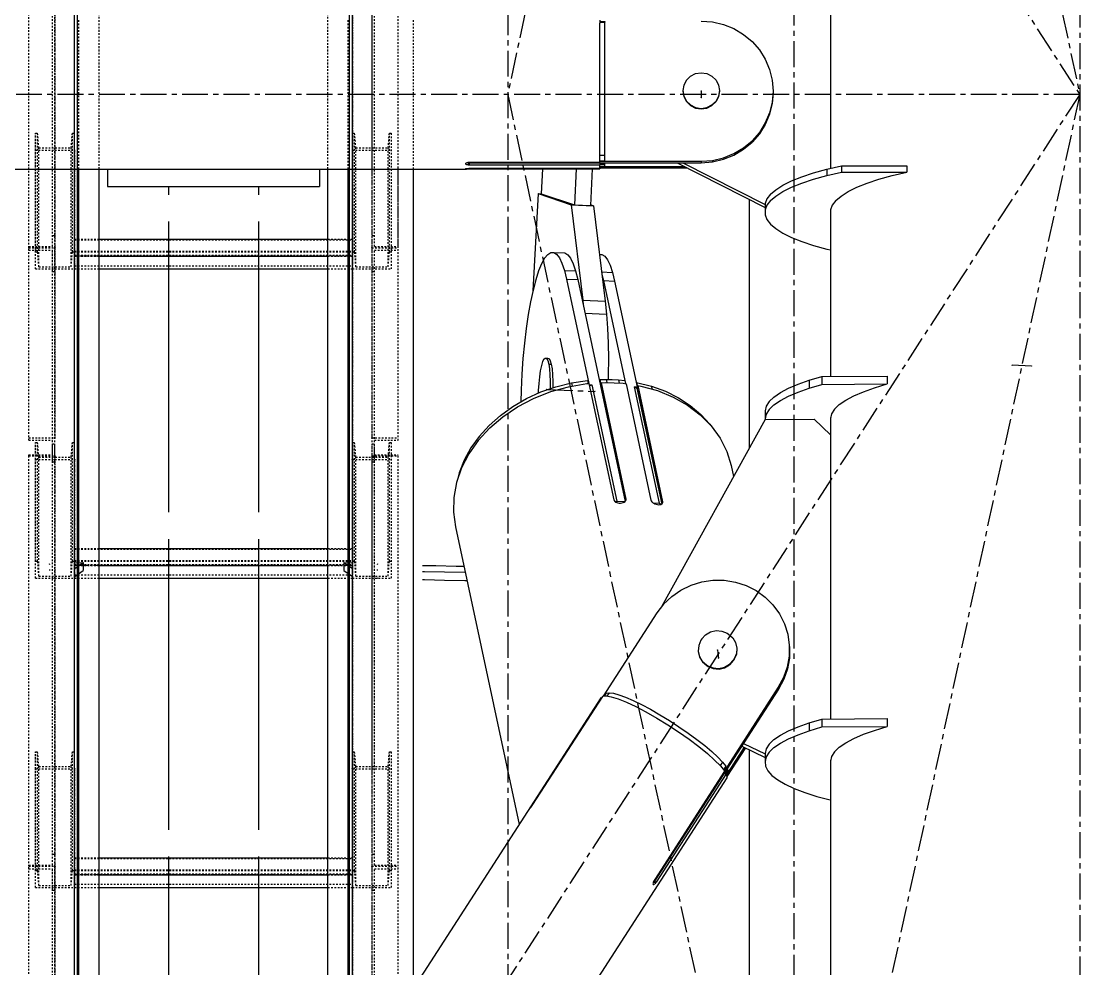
# Model space of a CAD drawing. Header units: millimetres. Extents: x 5143 to 30813, y 232 to 21408.
# Drawn here: x 23106.1 to 23430, y 17932.9 to 18222.7 of the extents above; entities that cross this region are included whole.
import ezdxf

# ---------------------------------------------------------------- set-up
doc = ezdxf.new("R2010")
doc.units = ezdxf.units.MM
doc.header["$LTSCALE"] = 0.25
for name, pattern in [('CENTER', [50.8, 31.75, -6.35, 6.35, -6.35]), ('XKITLINE00', [0]), ('XKITLINE02', [4, 2, -2]), ('XKITLINE03', [6, 3, -1, 1, -1])]:
    doc.linetypes.add(name, pattern=pattern)

msp = doc.modelspace()

# ---------------------------------------------------------------- linework, layer by layer
at = {"color": 8, "linetype": 'CENTER'}
for p, q in [((23430, 19282.77), (23430, 17654.86)), ((22900, 19020.27), (23430, 18200.27)), ((23430, 19020.27), (23255, 18200.27)), ((23342.5, 18610.27), (23342.5, 17790.27)), ((23342.5, 18610.27), (23430, 18200.27)), ((23255, 18543.85), (23255, 16877.2)), ((23430, 18200.27), (22900, 18200.28)), ((23430, 18200.27), (22900, 17380.27)), ((23255, 18200.27), (23430, 17380.27)), ((23314.2, 18201.28), (23314.2, 18199.27)), ((23430, 18200.27), (23342.5, 17790.27)), ((23415.23, 18117.18), (23409.34, 18117.42)), ((23266.96, 18110.04), (23281.68, 18109.42)), ((23319.22, 18030.32), (23319.5, 18027.87))]:
    msp.add_line(p, q, dxfattribs=at)
at = {"color": 3, "linetype": 'XKITLINE02'}
for p, q in [((23122.49, 17466.76), (23122.49, 18621.95)), ((23123.34, 17466.32), (23123.34, 18621.5)), ((23206.64, 17466.32), (23206.64, 18621.5)), ((23207.49, 17466.76), (23207.49, 18621.95)), ((23122.49, 17460.28), (23122.49, 18615.46)), ((23123.34, 17460.72), (23123.34, 18615.91)), ((23129.99, 17466.49), (23129.99, 18615.73)), ((23199.99, 17466.49), (23199.99, 18615.73)), ((23206.64, 17460.72), (23206.64, 18615.91)), ((23207.49, 17460.28), (23207.49, 18615.46)), ((23115.69, 18153.75), (23115.69, 18282.6)), ((23116.49, 18153.38), (23116.49, 18282.6)), ((23213.49, 18153.38), (23213.49, 18282.6)), ((23214.29, 18153.75), (23214.29, 18282.6)), ((23108.49, 18153.38), (23108.49, 18279.27)), ((23213.49, 18178), (23213.49, 18278.9)), ((23221.49, 18153.75), (23221.49, 18279.27)), ((23123.79, 18177.45), (23123.79, 18223.1)), ((23129.99, 18177.45), (23129.99, 18223.1)), ((23199.99, 18177.45), (23199.99, 18223.1)), ((23206.19, 18177.45), (23206.19, 18223.1)), ((23226.19, 18177.45), (23226.19, 18223.1)), ((23110.49, 18188.43), (23111.17, 18188.43)), ((23110.49, 18183.23), (23110.49, 18188.43)), ((23110.49, 18152.09), (23110.49, 18188.43)), ((23111.56, 18183.89), (23111.17, 18188.43)), ((23111.17, 18152.09), (23111.17, 18188.43)), ((23121.43, 18183.89), (23121.81, 18188.43)), ((23121.81, 18188.43), (23122.49, 18188.43)), ((23121.81, 18152.09), (23121.81, 18188.43)), ((23122.49, 18183.23), (23122.49, 18188.43)), ((23122.49, 18152.09), (23122.49, 18188.43)), ((23207.49, 18146.89), (23207.49, 18188.43)), ((23207.49, 18188.43), (23208.17, 18188.43)), ((23208.17, 18152.09), (23208.17, 18188.43)), ((23208.56, 18183.89), (23208.17, 18188.43)), ((23218.43, 18183.89), (23218.81, 18188.43)), ((23218.81, 18152.09), (23218.81, 18188.43)), ((23218.81, 18188.43), (23219.49, 18188.43)), ((23219.49, 18146.89), (23219.49, 18188.43)), ((23110.49, 18183.23), (23122.49, 18183.23)), ((23110.49, 18146.89), (23110.49, 18183.23)), ((23111.56, 18183.89), (23121.43, 18183.89)), ((23111.56, 18147.55), (23111.56, 18183.89)), ((23121.43, 18147.55), (23121.43, 18183.89)), ((23122.49, 18146.89), (23122.49, 18183.23)), ((23207.49, 18157.27), (23207.49, 18183.23)), ((23207.49, 18183.23), (23219.49, 18183.23)), ((23208.56, 18147.55), (23208.56, 18183.89)), ((23208.56, 18183.89), (23218.43, 18183.89)), ((23218.43, 18147.55), (23218.43, 18183.89)), ((23221.49, 18153.38), (23221.49, 18178)), ((23115.69, 18157.09), (23116.49, 18157.09)), ((23122.49, 18146.89), (23122.49, 18155.98)), ((23122.49, 18155.98), (23129.99, 18155.98)), ((23122.49, 18155.76), (23207.49, 18155.76)), ((23199.99, 18155.98), (23207.49, 18155.98)), ((23207.49, 18146.89), (23207.49, 18155.98)), ((23213.49, 18157.09), (23214.29, 18157.09)), ((23214.29, 18153.75), (23214.29, 18157.09)), ((23108.49, 18153.75), (23115.69, 18153.75)), ((23108.49, 18152.65), (23108.49, 18153.38)), ((23108.49, 18153.38), (23116.49, 18153.38)), ((23108.49, 18094.49), (23108.49, 18153.38)), ((23108.49, 18153.38), (23116.49, 18153.38)), ((23108.49, 18152.65), (23115.69, 18152.65)), ((23110.49, 18152.09), (23111.17, 18152.09)), ((23110.49, 18146.89), (23110.49, 18152.09)), ((23111.56, 18147.55), (23111.17, 18152.09)), ((23115.69, 18146.09), (23115.69, 18152.65)), ((23115.69, 18087.93), (23115.69, 18152.65)), ((23116.49, 18146.09), (23116.49, 18153.38)), ((23116.49, 18087.93), (23116.49, 18153.38)), ((23121.43, 18147.55), (23121.81, 18152.09)), ((23121.81, 18152.09), (23122.49, 18152.09)), ((23122.49, 18152.31), (23207.49, 18152.31)), ((23122.49, 18152.09), (23207.49, 18152.09)), ((23122.49, 18146.89), (23122.49, 18152.09)), ((23207.49, 18152.09), (23208.17, 18152.09)), ((23208.56, 18147.55), (23208.17, 18152.09)), ((23213.49, 18087.93), (23213.49, 18153.38)), ((23213.49, 18153.38), (23221.49, 18153.38)), ((23213.49, 18153.38), (23221.49, 18153.38)), ((23214.29, 18153.75), (23221.49, 18153.75)), ((23214.29, 18087.93), (23214.29, 18152.65)), ((23214.29, 18152.65), (23221.49, 18152.65)), ((23218.43, 18147.55), (23218.81, 18152.09)), ((23218.81, 18152.09), (23219.49, 18152.09)), ((23219.49, 18146.89), (23219.49, 18152.09)), ((23221.49, 18094.49), (23221.49, 18153.38)), ((23122.49, 18151.1), (23207.49, 18151.1)), ((23122.49, 18150.78), (23129.99, 18150.78)), ((23199.99, 18150.78), (23207.49, 18150.78)), ((23110.49, 18146.89), (23122.49, 18146.89)), ((23111.56, 18147.55), (23121.43, 18147.55)), ((23115.69, 18146.09), (23116.49, 18146.09)), ((23122.49, 18147.89), (23207.49, 18147.89)), ((23122.49, 18146.89), (23129.99, 18146.89)), ((23199.99, 18146.89), (23207.49, 18146.89)), ((23207.49, 18146.89), (23219.49, 18146.89)), ((23208.56, 18147.55), (23218.43, 18147.55)), ((23213.49, 18146.09), (23214.29, 18146.09)), ((23108.49, 18095.21), (23116.49, 18095.21)), ((23108.49, 18094.49), (23115.69, 18094.49)), ((23110.49, 18093.84), (23111.17, 18093.84)), ((23110.49, 18088.64), (23110.49, 18093.84)), ((23110.49, 18057.5), (23110.49, 18093.84)), ((23111.56, 18089.3), (23111.17, 18093.84)), ((23111.17, 18057.5), (23111.17, 18093.84)), ((23115.69, 18093.42), (23116.49, 18093.42)), ((23115.69, 18090.09), (23115.69, 18093.42)), ((23115.69, 17964.57), (23115.69, 18093.42)), ((23116.49, 18089.72), (23116.49, 18093.42)), ((23116.49, 17964.2), (23116.49, 18093.42)), ((23121.43, 18089.3), (23121.81, 18093.84)), ((23121.81, 18093.84), (23122.49, 18093.84)), ((23121.81, 18057.5), (23121.81, 18093.84)), ((23122.49, 18088.64), (23122.49, 18093.84)), ((23122.49, 18057.5), (23122.49, 18093.84)), ((23207.49, 18052.3), (23207.49, 18093.84)), ((23207.49, 18093.84), (23208.17, 18093.84)), ((23208.17, 18057.5), (23208.17, 18093.84)), ((23208.56, 18089.3), (23208.17, 18093.84)), ((23213.49, 18087.93), (23213.49, 18095.21)), ((23213.49, 18095.21), (23221.49, 18095.21)), ((23213.49, 17964.2), (23213.49, 18093.42)), ((23213.49, 18093.42), (23214.29, 18093.42)), ((23214.29, 18087.93), (23214.29, 18094.49)), ((23214.29, 18094.49), (23221.49, 18094.49)), ((23214.29, 17964.57), (23214.29, 18093.42)), ((23214.29, 17994.71), (23214.29, 18093.42)), ((23218.43, 18089.3), (23218.81, 18093.84)), ((23218.81, 18057.5), (23218.81, 18093.84)), ((23218.81, 18093.84), (23219.49, 18093.84)), ((23219.49, 18052.3), (23219.49, 18093.84)), ((23221.49, 18094.49), (23221.49, 18095.21)), ((23108.49, 18090.09), (23115.69, 18090.09)), ((23108.49, 18089.72), (23108.49, 18090.09)), ((23108.49, 17964.2), (23108.49, 18090.09)), ((23214.29, 18090.09), (23221.49, 18090.09)), ((23221.49, 17964.2), (23221.49, 18090.09)), ((23108.49, 18089.72), (23116.49, 18089.72)), ((23110.49, 18088.64), (23122.49, 18088.64)), ((23110.49, 18052.3), (23110.49, 18088.64)), ((23111.56, 18089.3), (23121.43, 18089.3)), ((23111.56, 18052.96), (23111.56, 18089.3)), ((23115.69, 18087.93), (23116.49, 18087.93)), ((23121.43, 18052.96), (23121.43, 18089.3)), ((23122.49, 18052.3), (23122.49, 18088.64)), ((23207.49, 18088.64), (23219.49, 18088.64)), ((23208.56, 18052.96), (23208.56, 18089.3)), ((23208.56, 18089.3), (23218.43, 18089.3)), ((23213.49, 17994.05), (23213.49, 18089.72)), ((23213.49, 18089.72), (23221.49, 18089.72)), ((23213.49, 18087.93), (23214.29, 18087.93)), ((23218.43, 18052.96), (23218.43, 18089.3)), ((23122.49, 18052.3), (23122.49, 18061.39)), ((23122.49, 18061.39), (23129.99, 18061.39)), ((23122.49, 18061.17), (23207.49, 18061.17)), ((23199.99, 18061.39), (23207.49, 18061.39)), ((23207.49, 18052.3), (23207.49, 18061.39)), ((23122.49, 18057.72), (23207.49, 18057.72)), ((23110.49, 18057.5), (23111.17, 18057.5)), ((23110.49, 18052.3), (23110.49, 18057.5)), ((23111.56, 18052.96), (23111.17, 18057.5)), ((23121.43, 18052.96), (23121.81, 18057.5)), ((23121.81, 18057.5), (23122.49, 18057.5)), ((23122.49, 18057.5), (23207.49, 18057.5)), ((23122.49, 18052.3), (23122.49, 18057.5)), ((23122.49, 18056.51), (23207.49, 18056.51)), ((23122.49, 18056.19), (23129.99, 18056.19)), ((23199.99, 18056.19), (23207.49, 18056.19)), ((23207.49, 18052.3), (23207.49, 18057.5)), ((23207.49, 18057.5), (23208.17, 18057.5)), ((23208.56, 18052.96), (23208.17, 18057.5)), ((23218.43, 18052.96), (23218.81, 18057.5)), ((23218.81, 18057.5), (23219.49, 18057.5)), ((23219.49, 18052.3), (23219.49, 18057.5)), ((23110.49, 18052.3), (23122.49, 18052.3)), ((23111.56, 18052.96), (23121.43, 18052.96)), ((23122.49, 18053.3), (23207.49, 18053.3)), ((23122.49, 18052.3), (23129.99, 18052.3)), ((23199.99, 18052.3), (23207.49, 18052.3)), ((23207.49, 18052.3), (23219.49, 18052.3)), ((23208.56, 18052.96), (23218.43, 18052.96)), ((23110.49, 17999.25), (23111.17, 17999.25)), ((23110.49, 17994.05), (23110.49, 17999.25)), ((23110.49, 17962.91), (23110.49, 17999.25)), ((23111.56, 17994.71), (23111.17, 17999.25)), ((23111.17, 17962.91), (23111.17, 17999.25)), ((23121.43, 17994.71), (23121.81, 17999.25)), ((23121.81, 17999.25), (23122.49, 17999.25)), ((23121.81, 17962.91), (23121.81, 17999.25)), ((23122.49, 17994.05), (23122.49, 17999.25)), ((23122.49, 17962.91), (23122.49, 17999.25)), ((23207.49, 17957.71), (23207.49, 17999.25)), ((23207.49, 17999.25), (23208.17, 17999.25)), ((23208.17, 17962.91), (23208.17, 17999.25)), ((23208.56, 17994.71), (23208.17, 17999.25)), ((23218.43, 17994.71), (23218.81, 17999.25)), ((23218.81, 17962.91), (23218.81, 17999.25)), ((23218.81, 17999.25), (23219.49, 17999.25)), ((23219.49, 17957.71), (23219.49, 17999.25)), ((23110.49, 17994.05), (23122.49, 17994.05)), ((23110.49, 17957.71), (23110.49, 17994.05)), ((23111.56, 17994.71), (23121.43, 17994.71)), ((23111.56, 17958.37), (23111.56, 17994.71)), ((23121.43, 17958.37), (23121.43, 17994.71)), ((23122.49, 17957.71), (23122.49, 17994.05)), ((23207.49, 17994.05), (23219.49, 17994.05)), ((23208.56, 17958.37), (23208.56, 17994.71)), ((23208.56, 17994.71), (23218.43, 17994.71)), ((23218.43, 17958.37), (23218.43, 17994.71)), ((23115.69, 17967.91), (23116.49, 17967.91)), ((23213.49, 17967.91), (23214.29, 17967.91)), ((23108.49, 17964.57), (23115.69, 17964.57)), ((23108.49, 17964.2), (23116.49, 17964.2)), ((23108.49, 17963.47), (23108.49, 17964.2)), ((23108.49, 17964.2), (23116.49, 17964.2)), ((23108.49, 17905.31), (23108.49, 17964.2)), ((23116.49, 17956.91), (23116.49, 17964.2)), ((23116.49, 17898.75), (23116.49, 17964.2)), ((23122.49, 17957.71), (23122.49, 17966.8)), ((23122.49, 17966.8), (23129.99, 17966.8)), ((23122.49, 17966.58), (23207.49, 17966.58)), ((23199.99, 17966.8), (23207.49, 17966.8)), ((23207.49, 17957.71), (23207.49, 17966.8)), ((23213.49, 17964.2), (23221.49, 17964.2)), ((23213.49, 17898.75), (23213.49, 17964.2)), ((23213.49, 17964.2), (23221.49, 17964.2)), ((23214.29, 17964.57), (23221.49, 17964.57)), ((23221.49, 17964.2), (23221.49, 17964.57)), ((23221.49, 17905.31), (23221.49, 17964.2)), ((23108.49, 17963.47), (23115.69, 17963.47)), ((23110.49, 17962.91), (23111.17, 17962.91)), ((23110.49, 17957.71), (23110.49, 17962.91)), ((23111.56, 17958.37), (23111.17, 17962.91)), ((23115.69, 17956.91), (23115.69, 17963.47)), ((23115.69, 17898.75), (23115.69, 17963.47)), ((23121.43, 17958.37), (23121.81, 17962.91)), ((23121.81, 17962.91), (23122.49, 17962.91)), ((23122.49, 17963.13), (23207.49, 17963.13)), ((23122.49, 17962.91), (23207.49, 17962.91)), ((23122.49, 17957.71), (23122.49, 17962.91)), ((23122.49, 17961.92), (23207.49, 17961.92)), ((23122.49, 17961.6), (23129.99, 17961.6)), ((23199.99, 17961.6), (23207.49, 17961.6)), ((23207.49, 17957.71), (23207.49, 17962.91)), ((23207.49, 17962.91), (23208.17, 17962.91)), ((23208.56, 17958.37), (23208.17, 17962.91)), ((23214.29, 17898.75), (23214.29, 17963.47)), ((23214.29, 17963.47), (23221.49, 17963.47)), ((23218.43, 17958.37), (23218.81, 17962.91)), ((23218.81, 17962.91), (23219.49, 17962.91)), ((23219.49, 17957.71), (23219.49, 17962.91)), ((23110.49, 17957.71), (23122.49, 17957.71)), ((23111.56, 17958.37), (23121.43, 17958.37)), ((23122.49, 17958.71), (23207.49, 17958.71)), ((23122.49, 17957.71), (23129.99, 17957.71)), ((23199.99, 17957.71), (23207.49, 17957.71)), ((23207.49, 17957.71), (23219.49, 17957.71)), ((23208.56, 17958.37), (23218.43, 17958.37)), ((23115.69, 17956.91), (23116.49, 17956.91)), ((23213.49, 17956.91), (23214.29, 17956.91))]:
    msp.add_line(p, q, dxfattribs=at)
at = {"color": 1, "linetype": 'XKITLINE03'}
for p, q in [((23122.49, 17460.28), (23122.49, 18615.46)), ((23207.49, 18615.46), (23207.49, 17460.28)), ((23116.49, 18278.9), (23116.49, 18153.38)), ((23213.49, 18153.38), (23213.49, 18278.9)), ((23122.49, 18183.23), (23122.49, 18146.89)), ((23207.49, 18146.89), (23207.49, 18183.23)), ((23116.49, 18153.38), (23116.49, 18095.21)), ((23213.49, 18095.21), (23213.49, 18153.38)), ((23207.49, 18150.78), (23122.49, 18150.78)), ((23116.49, 18089.72), (23116.49, 17964.2)), ((23122.49, 18088.64), (23122.49, 18052.3)), ((23207.49, 18052.3), (23207.49, 18088.64)), ((23213.49, 17964.2), (23213.49, 18089.72)), ((23207.49, 18056.19), (23122.49, 18056.19)), ((23122.49, 17994.05), (23122.49, 17957.71)), ((23207.49, 17957.71), (23207.49, 17994.05)), ((23116.49, 17964.2), (23116.49, 17906.03)), ((23213.49, 17906.03), (23213.49, 17964.2)), ((23207.49, 17961.6), (23122.49, 17961.6))]:
    msp.add_line(p, q, dxfattribs=at)
at = {"color": 8, "linetype": 'XKITLINE00'}
for p, q in [((23353.8, 18229.97), (23353.8, 18177.65)), ((23283.2, 18222.95), (23283.2, 18222.11)), ((23283.2, 18222.62), (23284.7, 18222.62)), ((23283.2, 18222.4), (23284.7, 18222.4)), ((23283.2, 18179.53), (23283.2, 18222.11)), ((23284.7, 18222.62), (23284.7, 18222.4)), ((23284.7, 18183.97), (23284.7, 18222.4)), ((23314.2, 18222.72), (23317.64, 18222.46)), ((23317.64, 18222.46), (23320.99, 18221.67)), ((23320.99, 18221.67), (23324.18, 18220.39)), ((23324.18, 18220.39), (23327.13, 18218.63)), ((23327.13, 18218.63), (23329.75, 18216.44)), ((23329.75, 18216.44), (23331.99, 18213.88)), ((23331.99, 18213.88), (23333.8, 18211.01)), ((23333.8, 18211.01), (23335.12, 18207.91)), ((23310.9, 18205.87), (23312.46, 18206.65)), ((23312.46, 18206.65), (23314.2, 18206.92)), ((23314.2, 18206.92), (23315.93, 18206.65)), ((23315.93, 18206.65), (23317.49, 18205.87)), ((23335.12, 18207.91), (23335.92, 18204.63)), ((23309.66, 18204.67), (23308.87, 18203.14)), ((23309.66, 18204.67), (23310.9, 18205.87)), ((23317.49, 18205.87), (23318.73, 18204.67)), ((23318.73, 18204.67), (23319.52, 18203.14)), ((23335.92, 18204.63), (23336.2, 18201.28)), ((23308.87, 18203.14), (23308.6, 18201.46)), ((23308.6, 18201.46), (23308.6, 18201.28)), ((23308.6, 18201.46), (23308.87, 18199.77)), ((23308.6, 18201.28), (23308.87, 18199.59)), ((23319.52, 18203.14), (23319.8, 18201.46)), ((23319.8, 18201.46), (23319.52, 18199.77)), ((23319.8, 18201.28), (23319.52, 18199.59)), ((23319.8, 18201.46), (23319.8, 18201.28)), ((23336.2, 18201.28), (23335.92, 18197.92)), ((23336.2, 18200.83), (23335.92, 18197.48)), ((23336.2, 18201.28), (23336.2, 18200.83)), ((23308.87, 18199.77), (23309.66, 18198.25)), ((23308.87, 18199.59), (23309.66, 18198.07)), ((23309.66, 18198.25), (23310.9, 18197.04)), ((23309.66, 18198.07), (23310.9, 18196.86)), ((23310.9, 18197.04), (23312.46, 18196.27)), ((23315.93, 18196.27), (23317.49, 18197.04)), ((23317.49, 18197.04), (23318.73, 18198.25)), ((23317.49, 18196.86), (23318.73, 18198.07)), ((23319.52, 18199.77), (23318.73, 18198.25)), ((23319.52, 18199.59), (23318.73, 18198.07)), ((23335.92, 18197.92), (23335.12, 18194.65)), ((23335.92, 18197.48), (23335.12, 18194.21)), ((23310.9, 18196.86), (23312.46, 18196.09)), ((23312.46, 18196.27), (23314.2, 18196)), ((23312.46, 18196.09), (23314.2, 18195.82)), ((23314.2, 18196), (23315.93, 18196.27)), ((23314.2, 18195.82), (23315.93, 18196.09)), ((23314.2, 18196), (23314.2, 18195.82)), ((23315.93, 18196.09), (23317.49, 18196.86)), ((23335.12, 18194.65), (23333.8, 18191.54)), ((23335.12, 18194.21), (23333.8, 18191.1)), ((23333.8, 18191.54), (23331.99, 18188.67)), ((23333.8, 18191.1), (23331.99, 18188.23)), ((23331.99, 18188.67), (23329.75, 18186.11)), ((23331.99, 18188.23), (23329.75, 18185.67)), ((23284.7, 18179.98), (23284.7, 18183.97)), ((23324.18, 18182.17), (23327.13, 18183.93)), ((23327.13, 18183.93), (23329.75, 18186.11)), ((23327.13, 18183.48), (23329.75, 18185.67)), ((23283.2, 18181.74), (23284.7, 18181.74)), ((23317.64, 18180.1), (23320.99, 18180.88)), ((23320.99, 18180.88), (23324.18, 18182.17)), ((23320.99, 18180.44), (23324.18, 18181.72)), ((23324.18, 18181.72), (23327.13, 18183.48)), ((23087.8, 18177.45), (23242.19, 18177.45)), ((23132.57, 18177.45), (23132.57, 18172.16)), ((23197.42, 18177.45), (23197.42, 18172.16)), ((23242.19, 18179.22), (23242.11, 18179.13)), ((23242.11, 18179.13), (23242.11, 18179.03)), ((23242.11, 18179.03), (23242.19, 18178.94)), ((23242.11, 18177.54), (23242.19, 18177.58)), ((23242.11, 18177.54), (23242.11, 18177.5)), ((23242.11, 18177.5), (23242.19, 18177.45)), ((23242.19, 18179.22), (23242.36, 18179.35)), ((23242.19, 18178.94), (23242.36, 18178.86)), ((23242.19, 18177.58), (23242.36, 18177.62)), ((23242.19, 18177.45), (23242.36, 18177.46)), ((23242.36, 18179.35), (23242.6, 18179.45)), ((23242.36, 18178.86), (23242.6, 18178.79)), ((23242.36, 18177.62), (23242.6, 18177.65)), ((23242.36, 18177.46), (23242.6, 18177.47)), ((23242.6, 18179.45), (23242.89, 18179.51)), ((23242.6, 18178.79), (23242.89, 18178.75)), ((23242.6, 18177.65), (23242.89, 18177.66)), ((23242.6, 18177.47), (23242.89, 18177.48)), ((23242.89, 18179.51), (23243.2, 18179.53)), ((23242.89, 18179.51), (23242.89, 18178.75)), ((23242.89, 18178.75), (23243.2, 18178.74)), ((23242.89, 18177.66), (23243.2, 18177.67)), ((23242.89, 18177.66), (23242.89, 18177.48)), ((23242.89, 18177.48), (23243.2, 18177.48)), ((23243.2, 18179.53), (23283.2, 18179.53)), ((23243.2, 18179.53), (23243.2, 18179.39)), ((23243.2, 18179.39), (23243.2, 18178.74)), ((23243.2, 18179.39), (23314.2, 18179.39)), ((23243.2, 18178.74), (23283.2, 18178.74)), ((23243.2, 18177.67), (23243.2, 18177.48)), ((23243.2, 18177.67), (23283.2, 18177.67)), ((23243.2, 18177.48), (23283.2, 18177.48)), ((23265.64, 18177.48), (23265.25, 18169.91)), ((23275.97, 18177.48), (23275.39, 18166.49)), ((23280.89, 18177.48), (23280.3, 18166.28)), ((23283.2, 18179.98), (23284.7, 18179.98)), ((23283.2, 18179.83), (23314.2, 18179.83)), ((23283.2, 18179.39), (23283.2, 18178.74)), ((23283.2, 18179.39), (23283.2, 18179.15)), ((23283.2, 18179.15), (23284.7, 18179.15)), ((23283.2, 18178.79), (23284.7, 18178.79)), ((23283.2, 18177.67), (23283.2, 18178.74)), ((23283.2, 18178.25), (23284.7, 18178.25)), ((23283.2, 18178.08), (23284.7, 18178.08)), ((23283.2, 18177.83), (23309.91, 18177.83)), ((23283.2, 18177.67), (23283.2, 18177.48)), ((23284.7, 18178.49), (23284.7, 18179.39)), ((23284.7, 18178.08), (23284.7, 18178.49)), ((23284.7, 18178.27), (23309.03, 18178.27)), ((23306.83, 18179.39), (23333.76, 18165.73)), ((23308.59, 18179.39), (23333.76, 18166.62)), ((23314.2, 18179.83), (23317.64, 18180.1)), ((23314.2, 18179.83), (23314.2, 18179.39)), ((23314.2, 18179.39), (23317.64, 18179.65)), ((23317.64, 18179.65), (23320.99, 18180.44)), ((23317.64, 18180.1), (23317.64, 18179.65)), ((23352.65, 18177.39), (23357.11, 18178.43)), ((23357.11, 18178.43), (23377.11, 18178.43)), ((23357.11, 18178.43), (23357.11, 18176.48)), ((23377.11, 18178.43), (23377.11, 18176.48)), ((23341.83, 18173.81), (23344.98, 18175.07)), ((23344.98, 18175.07), (23348.59, 18176.26)), ((23344.98, 18173.12), (23348.59, 18174.31)), ((23348.59, 18176.26), (23352.65, 18177.39)), ((23348.59, 18174.31), (23352.65, 18175.44)), ((23352.65, 18177.39), (23352.65, 18175.44)), ((23352.65, 18175.44), (23357.11, 18176.48)), ((23357.11, 18176.48), (23377.11, 18176.48)), ((23364.98, 18173.12), (23368.59, 18174.31)), ((23368.59, 18174.31), (23372.65, 18175.44)), ((23372.65, 18175.44), (23377.11, 18176.48)), ((23132.57, 18172.16), (23197.42, 18172.16)), ((23151.2, 18172.16), (23151.2, 18169.58)), ((23178.8, 18172.16), (23178.8, 18169.58)), ((23335.4, 18169.74), (23337.03, 18171.13)), ((23337.03, 18171.13), (23339.18, 18172.49)), ((23339.18, 18172.49), (23341.83, 18173.81)), ((23339.18, 18170.54), (23341.83, 18171.86)), ((23341.83, 18171.86), (23344.98, 18173.12)), ((23359.18, 18170.54), (23361.83, 18171.86)), ((23361.83, 18171.86), (23364.98, 18173.12)), ((23264.27, 18169.95), (23262.72, 18140.19)), ((23264.27, 18169.95), (23265.25, 18169.91)), ((23264.27, 18169.95), (23274.41, 18166.53)), ((23265.25, 18169.91), (23275.39, 18166.49)), ((23328.85, 18168.22), (23328.85, 18091.98)), ((23334.31, 18168.32), (23333.76, 18166.88)), ((23335.4, 18169.74), (23334.31, 18168.32)), ((23335.4, 18167.79), (23334.31, 18166.37)), ((23335.4, 18167.79), (23337.03, 18169.18)), ((23337.03, 18169.18), (23339.18, 18170.54)), ((23355.4, 18167.79), (23354.31, 18166.37)), ((23355.4, 18167.79), (23357.03, 18169.18)), ((23357.03, 18169.18), (23359.18, 18170.54)), ((23274.41, 18166.53), (23281.28, 18166.24)), ((23274.41, 18166.53), (23277.95, 18137.3)), ((23275.39, 18166.49), (23280.3, 18166.28)), ((23280.32, 18166.56), (23281.28, 18166.24)), ((23281.28, 18166.24), (23284.82, 18137.01)), ((23333.76, 18166.88), (23333.76, 18164.93)), ((23334.31, 18166.37), (23333.76, 18164.93)), ((23333.76, 18164.93), (23333.76, 18163.49)), ((23354.31, 18166.37), (23353.76, 18164.93)), ((23353.76, 18164.93), (23353.76, 18163.49)), ((23353.8, 18165.01), (23353.8, 18114.05)), ((23151.2, 18161.37), (23151.2, 18072.49)), ((23178.8, 18161.37), (23178.8, 18072.49)), ((23333.76, 18163.49), (23334.31, 18162.05)), ((23334.31, 18162.05), (23335.4, 18160.63)), ((23353.76, 18163.49), (23353.8, 18163.4)), ((23335.4, 18160.63), (23337.03, 18159.23)), ((23337.03, 18159.23), (23339.18, 18157.87)), ((23339.18, 18157.87), (23341.83, 18156.56)), ((23341.83, 18156.56), (23344.98, 18155.3)), ((23344.98, 18155.3), (23348.59, 18154.1)), ((23267.23, 18151.34), (23268.16, 18151.92)), ((23268.16, 18151.92), (23269.08, 18151.94)), ((23269.08, 18151.94), (23272.51, 18151.8)), ((23269.08, 18151.94), (23269.97, 18151.4)), ((23272.51, 18151.8), (23273.4, 18151.25)), ((23348.59, 18154.1), (23352.65, 18152.98)), ((23352.65, 18152.98), (23353.8, 18152.71)), ((23265.37, 18148.5), (23264.47, 18146.29)), ((23266.3, 18150.19), (23265.37, 18148.5)), ((23267.23, 18151.34), (23266.3, 18150.19)), ((23269.97, 18151.4), (23270.81, 18150.29)), ((23270.81, 18150.29), (23271.61, 18148.64)), ((23271.61, 18148.64), (23272.34, 18146.47)), ((23273.4, 18151.25), (23274.25, 18150.15)), ((23274.25, 18150.15), (23275.04, 18148.5)), ((23275.04, 18148.5), (23275.77, 18146.33)), ((23283.08, 18151.36), (23283.8, 18151.33)), ((23283.8, 18151.33), (23284.69, 18150.78)), ((23284.69, 18150.78), (23285.53, 18149.67)), ((23285.53, 18149.67), (23286.33, 18148.02)), ((23264.47, 18146.29), (23263.6, 18143.59)), ((23272.34, 18146.47), (23275.77, 18146.33)), ((23272.34, 18146.47), (23272.99, 18143.81)), ((23275.77, 18146.33), (23276.43, 18143.66)), ((23283.73, 18145.99), (23287.06, 18145.85)), ((23283.83, 18145.15), (23284.28, 18143.33)), ((23286.33, 18148.02), (23287.06, 18145.85)), ((23287.06, 18145.85), (23287.72, 18143.19)), ((23263.6, 18143.59), (23262.77, 18140.44)), ((23272.99, 18143.81), (23276.43, 18143.66)), ((23272.99, 18143.81), (23279.81, 18111.87)), ((23276.43, 18143.66), (23290.91, 18075.81)), ((23284.28, 18143.33), (23290.81, 18112.75)), ((23284.28, 18143.33), (23287.72, 18143.19)), ((23287.72, 18143.19), (23294.62, 18110.86)), ((23262.77, 18140.44), (23262, 18136.88)), ((23262, 18136.88), (23261.3, 18132.95)), ((23277.95, 18137.3), (23284.82, 18137.01)), ((23277.95, 18137.3), (23278.09, 18135.86)), ((23284.82, 18137.01), (23285.22, 18133.05)), ((23261.3, 18132.95), (23260.67, 18128.71)), ((23278.64, 18133.33), (23285.22, 18133.05)), ((23285.22, 18133.05), (23285.53, 18128.76)), ((23260.67, 18128.71), (23260.13, 18124.23)), ((23285.53, 18128.76), (23285.72, 18124.2)), ((23260.13, 18124.23), (23259.68, 18119.54)), ((23285.72, 18124.2), (23285.8, 18119.44)), ((23259.68, 18119.54), (23259.33, 18114.73)), ((23266.08, 18119.34), (23265.68, 18118.55)), ((23266.08, 18119.34), (23266.49, 18119.66)), ((23266.49, 18119.66), (23266.89, 18119.5)), ((23266.49, 18119.66), (23267.28, 18119.63)), ((23266.89, 18119.5), (23267.25, 18118.87)), ((23267.28, 18119.63), (23267.67, 18119.47)), ((23267.67, 18119.47), (23268.03, 18118.83)), ((23285.8, 18119.44), (23285.76, 18114.53)), ((23265.29, 18117.34), (23264.96, 18115.77)), ((23265.68, 18118.55), (23265.29, 18117.34)), ((23267.25, 18118.87), (23267.55, 18117.79)), ((23267.55, 18117.79), (23267.79, 18116.33)), ((23267.55, 18117.79), (23268.34, 18117.76)), ((23267.79, 18116.33), (23267.94, 18114.56)), ((23268.03, 18118.83), (23268.34, 18117.76)), ((23268.34, 18117.76), (23268.57, 18116.3)), ((23268.57, 18116.3), (23268.73, 18114.52)), ((23259.33, 18114.73), (23259.09, 18109.86)), ((23264.68, 18113.91), (23264.48, 18111.86)), ((23264.96, 18115.77), (23264.68, 18113.91)), ((23267.94, 18114.56), (23268.01, 18112.56)), ((23268.73, 18114.52), (23268.79, 18112.52)), ((23274.53, 18112.07), (23279.39, 18112.81)), ((23279.39, 18112.81), (23279.6, 18111.85)), ((23283.16, 18113.07), (23283.07, 18112.56)), ((23283.16, 18113.07), (23285.09, 18113.1)), ((23283.16, 18113.07), (23283.47, 18111.58)), ((23285.09, 18113.1), (23285.29, 18112.15)), ((23285.09, 18113.1), (23287.01, 18113.05)), ((23285.76, 18114.53), (23285.72, 18113.08)), ((23287.01, 18113.05), (23288.92, 18112.94)), ((23288.92, 18112.94), (23289.12, 18111.98)), ((23288.92, 18112.94), (23290.81, 18112.75)), ((23290.81, 18112.75), (23291.01, 18111.82)), ((23343.85, 18111.68), (23347.27, 18112.89)), ((23347.27, 18112.89), (23351.13, 18114.04)), ((23347.27, 18112.89), (23347.27, 18110.46)), ((23351.13, 18114.04), (23371.13, 18114.15)), ((23351.13, 18114.04), (23351.13, 18111.6)), ((23371.13, 18114.15), (23371.13, 18111.71)), ((23259.09, 18109.86), (23258.98, 18106.24)), ((23264.36, 18109.71), (23264.35, 18108.91)), ((23264.48, 18111.86), (23264.36, 18109.71)), ((23265.13, 18109.27), (23269.76, 18110.88)), ((23267.98, 18110.43), (23267.97, 18110.26)), ((23268.01, 18112.56), (23267.98, 18110.43)), ((23268.15, 18109.38), (23273.59, 18110.89)), ((23268.79, 18112.52), (23268.77, 18110.54)), ((23269.76, 18110.88), (23274.53, 18112.07)), ((23273.59, 18110.89), (23279.16, 18111.83)), ((23274.53, 18112.07), (23274.74, 18111.08)), ((23279.16, 18111.83), (23279.87, 18111.87)), ((23279.87, 18111.87), (23287.46, 18076.28)), ((23279.95, 18111.47), (23280.78, 18111.44)), ((23280.02, 18111.14), (23280.78, 18111.44)), ((23280.78, 18111.44), (23288.37, 18075.84)), ((23283.47, 18111.58), (23283.38, 18111.08)), ((23283.57, 18112.1), (23283.39, 18111.13)), ((23283.39, 18111.13), (23290.93, 18075.82)), ((23283.57, 18112.1), (23284.77, 18112.17)), ((23283.57, 18112.1), (23291.16, 18076.51)), ((23284.77, 18112.17), (23290.31, 18111.93)), ((23290.31, 18111.93), (23291.22, 18111.79)), ((23291.22, 18111.79), (23298.82, 18076.19)), ((23293.73, 18110.89), (23301.33, 18075.3)), ((23293.73, 18110.89), (23294.62, 18110.86)), ((23293.73, 18110.89), (23294.54, 18110.44)), ((23294.43, 18112.18), (23294.39, 18111.94)), ((23294.43, 18112.18), (23294.71, 18110.84)), ((23294.43, 18112.18), (23298.95, 18111.04)), ((23294.62, 18110.86), (23294.54, 18110.44)), ((23294.54, 18110.44), (23302.11, 18075)), ((23294.78, 18111.23), (23294.61, 18110.26)), ((23294.61, 18110.26), (23302.13, 18075.01)), ((23294.64, 18110.12), (23294.63, 18110.04)), ((23294.78, 18111.23), (23302.38, 18075.64)), ((23294.78, 18111.23), (23295.7, 18111.09)), ((23295.7, 18111.09), (23300.84, 18109.68)), ((23298.95, 18111.04), (23299.14, 18110.14)), ((23298.95, 18111.04), (23303.24, 18109.48)), ((23300.84, 18109.68), (23305.64, 18107.71)), ((23303.24, 18109.48), (23307.22, 18107.5)), ((23338.42, 18109.09), (23340.89, 18110.41)), ((23340.89, 18110.41), (23343.85, 18111.68)), ((23343.85, 18109.25), (23347.27, 18110.46)), ((23347.27, 18110.46), (23351.13, 18111.6)), ((23351.13, 18111.6), (23371.13, 18111.71)), ((23363.84, 18109.36), (23367.26, 18110.57)), ((23367.26, 18110.57), (23371.13, 18111.71)), ((23256.58, 18104.85), (23260.72, 18107.25)), ((23258.04, 18104.75), (23262.94, 18107.32)), ((23260.72, 18107.25), (23265.13, 18109.27)), ((23262.94, 18107.32), (23268.15, 18109.38)), ((23305.64, 18107.71), (23310.03, 18105.23)), ((23307.22, 18107.5), (23310.85, 18105.14)), ((23335.02, 18106.34), (23334.11, 18104.92)), ((23335.02, 18106.34), (23336.46, 18107.73)), ((23336.46, 18107.73), (23338.42, 18109.09)), ((23336.46, 18105.29), (23338.42, 18106.66)), ((23338.42, 18106.66), (23340.89, 18107.98)), ((23340.89, 18107.98), (23343.85, 18109.25)), ((23356.46, 18105.41), (23358.42, 18106.77)), ((23358.42, 18106.77), (23360.88, 18108.09)), ((23360.88, 18108.09), (23363.84, 18109.36)), ((23252.76, 18102.1), (23256.58, 18104.85)), ((23253.53, 18101.71), (23258.04, 18104.75)), ((23310.03, 18105.23), (23313.92, 18102.27)), ((23310.85, 18105.14), (23314.08, 18102.43)), ((23334.11, 18104.92), (23333.74, 18103.49)), ((23333.74, 18103.49), (23333.74, 18101.06)), ((23335.02, 18103.9), (23334.11, 18102.48)), ((23335.02, 18103.9), (23336.46, 18105.29)), ((23355.02, 18104.01), (23354.11, 18102.6)), ((23355.02, 18104.01), (23356.46, 18105.41)), ((23249.32, 18099.03), (23252.76, 18102.1)), ((23249.5, 18098.26), (23253.53, 18101.71)), ((23333.79, 18100.9), (23302.04, 18043.53)), ((23313.92, 18102.27), (23317.26, 18098.88)), ((23314.08, 18102.43), (23316.86, 18099.4)), ((23334.11, 18102.48), (23333.74, 18101.06)), ((23333.74, 18101.06), (23333.76, 18100.85)), ((23333.79, 18100.9), (23348.78, 18100.98)), ((23348.78, 18100.98), (23353.78, 18096.14)), ((23354.11, 18102.6), (23353.73, 18101.17)), ((23353.73, 18101.17), (23353.8, 18100.61)), ((23353.8, 18101.42), (23353.8, 18009.26)), ((23249.5, 18098.26), (23246.01, 18094.45)), ((23249.32, 18099.03), (23246.3, 18095.7)), ((23316.86, 18099.4), (23317.15, 18098.99)), ((23317.26, 18098.88), (23319.98, 18095.13)), ((23246.01, 18094.45), (23243.12, 18090.34)), ((23246.3, 18095.7), (23243.75, 18092.15)), ((23319.98, 18095.13), (23322.03, 18091.07)), ((23353.78, 18096.14), (23353.78, 18009.26)), ((23353.78, 18096.14), (23353.8, 18096.02)), ((23243.12, 18090.34), (23240.89, 18086.02)), ((23243.75, 18092.15), (23241.7, 18088.41)), ((23287.59, 18091.46), (23287.58, 18091.41)), ((23322.03, 18091.07), (23323.39, 18086.78)), ((23241.7, 18088.41), (23240.17, 18084.55)), ((23323.39, 18086.78), (23324.11, 18083.4)), ((23240.89, 18086.02), (23239.34, 18081.55)), ((23240.17, 18084.55), (23239.62, 18082.35)), ((23239.34, 18081.55), (23238.51, 18077.01)), ((23238.51, 18077.01), (23238.42, 18072.47)), ((23287.46, 18076.28), (23287.56, 18076.03)), ((23287.56, 18076.03), (23287.75, 18075.81)), ((23287.75, 18075.81), (23288.01, 18075.62)), ((23287.94, 18075.67), (23288.37, 18075.84)), ((23288.01, 18075.62), (23288.34, 18075.46)), ((23288.34, 18075.46), (23288.72, 18075.35)), ((23288.37, 18075.84), (23290.83, 18075.74)), ((23288.72, 18075.35), (23289.13, 18075.3)), ((23289.13, 18075.3), (23289.55, 18075.29)), ((23289.55, 18075.29), (23289.95, 18075.35)), ((23289.95, 18075.35), (23290.33, 18075.45)), ((23290.33, 18075.45), (23290.65, 18075.6)), ((23290.65, 18075.6), (23290.91, 18075.8)), ((23291.08, 18076.02), (23290.91, 18075.8)), ((23291.16, 18076.51), (23291.07, 18076.01)), ((23291.17, 18076.26), (23291.08, 18076.02)), ((23291.16, 18076.51), (23291.17, 18076.26)), ((23298.82, 18076.19), (23298.92, 18075.94)), ((23298.92, 18075.94), (23299.1, 18075.69)), ((23299.1, 18075.69), (23299.35, 18075.45)), ((23299.35, 18075.45), (23299.67, 18075.23)), ((23299.46, 18075.38), (23301.33, 18075.3)), ((23299.67, 18075.23), (23300.04, 18075.05)), ((23300.04, 18075.05), (23300.43, 18074.91)), ((23300.43, 18074.91), (23300.83, 18074.82)), ((23300.83, 18074.82), (23301.22, 18074.78)), ((23301.22, 18074.78), (23301.58, 18074.81)), ((23301.33, 18075.3), (23301.98, 18074.93)), ((23301.58, 18074.81), (23301.89, 18074.89)), ((23301.89, 18074.89), (23302.14, 18075.02)), ((23302.3, 18075.19), (23302.14, 18075.02)), ((23302.38, 18075.64), (23302.3, 18075.18)), ((23302.39, 18075.4), (23302.3, 18075.19)), ((23302.38, 18075.64), (23302.39, 18075.4)), ((23238.42, 18072.47), (23239.05, 18068.02)), ((23239.05, 18068.02), (23258.48, 17976.96)), ((23151.2, 18064.28), (23151.2, 17975.4)), ((23178.8, 18064.28), (23178.8, 17975.4)), ((23114.72, 18056.65), (23115.02, 18056.66)), ((23114.72, 18054.87), (23115.02, 18054.88)), ((23122.52, 18057), (23125.11, 18057.13)), ((23122.52, 18055.29), (23125.11, 18057.13)), ((23122.52, 18052.79), (23125.11, 18054.63)), ((23125.11, 18057.13), (23125.11, 18054.63)), ((23204.89, 18057.13), (23204.89, 18054.63)), ((23204.89, 18057.13), (23207.47, 18057)), ((23204.89, 18057.13), (23207.47, 18055.29)), ((23204.89, 18054.63), (23207.47, 18052.79)), ((23214.97, 18056.66), (23215.27, 18056.65)), ((23214.97, 18054.88), (23215.27, 18054.87)), ((23228.98, 18056.23), (23232.97, 18056.15)), ((23228.98, 18054.4), (23229.52, 18054.39)), ((23229.52, 18054.39), (23235.62, 18054.25)), ((23232.97, 18056.15), (23239.23, 18056.04)), ((23239.23, 18056.04), (23241.61, 18056.02)), ((23114.72, 18052.37), (23115.02, 18052.38)), ((23214.97, 18052.38), (23215.27, 18052.37)), ((23228.98, 18051.91), (23229.52, 18051.89)), ((23229.52, 18051.89), (23235.62, 18051.76)), ((23235.62, 18054.25), (23241.89, 18054.15)), ((23235.62, 18051.76), (23241.89, 18051.66)), ((23241.89, 18054.15), (23242.01, 18054.15)), ((23241.89, 18051.66), (23242.54, 18051.65)), ((23311.09, 18050.21), (23314.39, 18051.22)), ((23314.39, 18051.22), (23317.8, 18051.72)), ((23317.8, 18051.72), (23321.25, 18051.69)), ((23321.25, 18051.69), (23324.65, 18051.14)), ((23324.65, 18051.14), (23327.92, 18050.07)), ((23305.17, 18046.75), (23307.99, 18048.7)), ((23307.99, 18048.7), (23311.09, 18050.21)), ((23327.92, 18050.07), (23330.97, 18048.52)), ((23330.97, 18048.52), (23333.74, 18046.51)), ((23302.7, 18044.39), (23305.17, 18046.75)), ((23333.74, 18046.51), (23336.14, 18044.12)), ((23300.63, 18041.68), (23284.16, 18016.2)), ((23302.7, 18044.39), (23300.63, 18041.68)), ((23336.14, 18044.12), (23338.13, 18041.38)), ((23338.13, 18041.38), (23339.65, 18038.36)), ((23339.65, 18038.36), (23340.67, 18035.16)), ((23315.54, 18035.02), (23314.39, 18033.73)), ((23315.54, 18035.02), (23317.05, 18035.9)), ((23317.05, 18035.9), (23318.76, 18036.28)), ((23318.76, 18036.28), (23320.5, 18036.14)), ((23320.5, 18036.14), (23322.11, 18035.47)), ((23322.11, 18035.47), (23322.53, 18035.21)), ((23322.53, 18035.21), (23323.85, 18034.09)), ((23340.67, 18035.16), (23341.16, 18031.83)), ((23313.43, 18031.74), (23313.26, 18030.04)), ((23314.12, 18033.32), (23313.43, 18031.74)), ((23314.39, 18033.73), (23314.12, 18033.32)), ((23323.85, 18034.09), (23324.74, 18032.63)), ((23324.74, 18032.63), (23325.13, 18030.96)), ((23341.16, 18031.83), (23341.11, 18028.46)), ((23341.16, 18031.83), (23341.23, 18031.27)), ((23313.26, 18030.04), (23313.28, 18029.86)), ((23313.26, 18030.04), (23313.65, 18028.38)), ((23313.28, 18029.86), (23313.67, 18028.2)), ((23324.96, 18029.26), (23324.27, 18027.69)), ((23324.98, 18029.08), (23324.29, 18027.51)), ((23325.13, 18030.96), (23324.96, 18029.26)), ((23325.15, 18030.78), (23324.98, 18029.08)), ((23325.13, 18030.96), (23325.15, 18030.78)), ((23341.11, 18028.46), (23340.53, 18025.14)), ((23341.23, 18031.27), (23341.18, 18027.91)), ((23313.65, 18028.38), (23314.54, 18026.92)), ((23313.67, 18028.2), (23314.56, 18026.74)), ((23314.54, 18026.92), (23315.86, 18025.8)), ((23314.56, 18026.74), (23315.88, 18025.62)), ((23315.86, 18025.8), (23315.88, 18025.62)), ((23315.86, 18025.8), (23316.28, 18025.54)), ((23315.88, 18025.62), (23316.3, 18025.36)), ((23316.28, 18025.54), (23316.3, 18025.36)), ((23316.28, 18025.54), (23317.89, 18024.87)), ((23316.3, 18025.36), (23317.91, 18024.69)), ((23321.34, 18025.11), (23322.85, 18025.99)), ((23321.36, 18024.93), (23322.87, 18025.81)), ((23324, 18027.28), (23322.85, 18025.99)), ((23324.02, 18027.1), (23322.87, 18025.81)), ((23324.27, 18027.69), (23324, 18027.28)), ((23324, 18027.28), (23324.02, 18027.1)), ((23324.29, 18027.51), (23324.02, 18027.1)), ((23324.27, 18027.69), (23324.29, 18027.51)), ((23341.18, 18027.91), (23340.59, 18024.59)), ((23317.89, 18024.87), (23319.63, 18024.72)), ((23317.91, 18024.69), (23319.65, 18024.54)), ((23319.63, 18024.72), (23321.34, 18025.11)), ((23319.65, 18024.54), (23321.36, 18024.93)), ((23340.53, 18025.14), (23339.41, 18021.95)), ((23340.59, 18024.59), (23339.48, 18021.39)), ((23337.8, 18018.97), (23321.28, 17993.4)), ((23339.41, 18021.95), (23337.8, 18018.97)), ((23337.8, 18018.97), (23337.87, 18018.41)), ((23339.48, 18021.39), (23337.87, 18018.41)), ((23339.41, 18021.95), (23339.48, 18021.39)), ((23283.51, 18015.68), (23007.76, 17589.04)), ((23283.62, 18015.78), (23262.24, 17982.71)), ((23283.96, 18016.14), (23262.58, 17983.06)), ((23283.62, 18015.78), (23283.51, 18015.68)), ((23283.62, 18015.78), (23283.7, 18015.73)), ((23284.01, 18016.19), (23285.08, 18016.31)), ((23285.17, 18017.13), (23284.61, 18016.26)), ((23285.08, 18016.31), (23286.68, 18016.04)), ((23285.17, 18017.13), (23286.03, 18017.28)), ((23286.03, 18017.28), (23285.38, 18016.26)), ((23286.03, 18017.28), (23287.32, 18017.12)), ((23286.68, 18016.04), (23288.78, 18015.39)), ((23287.32, 18017.12), (23289, 18016.67)), ((23289, 18016.67), (23291.02, 18015.94)), ((23291.02, 18015.94), (23293.35, 18014.93)), ((23337.87, 18018.41), (23299.92, 17959.7)), ((23288.78, 18015.39), (23291.3, 18014.38)), ((23291.3, 18014.38), (23294.17, 18013.04)), ((23293.35, 18014.93), (23295.93, 18013.68)), ((23294.17, 18013.04), (23297.3, 18011.4)), ((23295.93, 18013.68), (23298.68, 18012.22)), ((23297.3, 18011.4), (23300.6, 18009.53)), ((23298.68, 18012.22), (23301.56, 18010.57)), ((23300.6, 18009.53), (23303.96, 18007.47)), ((23301.56, 18010.57), (23304.48, 18008.78)), ((23347.27, 18008.1), (23351.13, 18009.24)), ((23351.13, 18009.24), (23371.13, 18009.36)), ((23351.13, 18009.24), (23351.13, 18006.81)), ((23371.13, 18009.36), (23371.13, 18006.92)), ((23303.96, 18007.47), (23307.29, 18005.29)), ((23304.48, 18008.78), (23307.38, 18006.9)), ((23307.38, 18006.9), (23310.2, 18004.96)), ((23340.89, 18005.62), (23343.84, 18006.89)), ((23343.84, 18006.89), (23347.27, 18008.1)), ((23347.27, 18008.1), (23347.27, 18005.67)), ((23347.27, 18005.67), (23351.13, 18006.81)), ((23351.13, 18006.81), (23371.13, 18006.92)), ((23363.84, 18004.57), (23367.26, 18005.78)), ((23367.26, 18005.78), (23371.13, 18006.92)), ((23307.29, 18005.29), (23310.48, 18003.05)), ((23310.2, 18004.96), (23312.85, 18003.02)), ((23310.48, 18003.05), (23313.44, 18000.83)), ((23312.85, 18003.02), (23315.28, 18001.11)), ((23335.02, 18001.55), (23336.46, 18002.94)), ((23336.46, 18002.94), (23338.42, 18004.3)), ((23338.42, 18004.3), (23340.89, 18005.62)), ((23338.42, 18001.87), (23340.89, 18003.19)), ((23340.89, 18003.19), (23343.84, 18004.46)), ((23343.84, 18004.46), (23347.27, 18005.67)), ((23358.42, 18001.98), (23360.88, 18003.3)), ((23360.88, 18003.3), (23363.84, 18004.57)), ((23313.44, 18000.83), (23316.08, 17998.68)), ((23315.28, 18001.11), (23317.43, 17999.3)), ((23317.43, 17999.3), (23319.25, 17997.61)), ((23327.71, 18000.46), (23322.02, 17991.67)), ((23327.38, 18000.62), (23322.47, 17993.01)), ((23326.61, 18000.99), (23333.74, 17997.52)), ((23327.13, 18001.79), (23333.74, 17998.57)), ((23328.85, 17999.9), (23328.85, 17902.52)), ((23334.11, 18000.13), (23333.74, 17998.7)), ((23335.02, 18001.55), (23334.11, 18000.13)), ((23335.02, 17999.11), (23336.46, 18000.5)), ((23336.46, 18000.5), (23338.42, 18001.87)), ((23355.02, 17999.22), (23356.46, 18000.62)), ((23356.46, 18000.62), (23358.42, 18001.98)), ((23316.08, 17998.68), (23318.31, 17996.68)), ((23318.31, 17996.68), (23320.07, 17994.89)), ((23319.25, 17997.61), (23320.69, 17996.09)), ((23320.69, 17996.09), (23319.98, 17994.99)), ((23320.69, 17996.09), (23321.73, 17994.78)), ((23333.74, 17998.7), (23333.74, 17996.27)), ((23334.11, 17997.69), (23333.74, 17996.27)), ((23333.74, 17996.27), (23333.9, 17994.84)), ((23335.02, 17999.11), (23334.11, 17997.69)), ((23354.11, 17997.81), (23353.73, 17996.38)), ((23353.73, 17996.38), (23353.8, 17995.81)), ((23353.8, 17996.63), (23353.8, 17654.86)), ((23355.02, 17999.22), (23354.11, 17997.81)), ((23321.34, 17993.29), (23299.97, 17960.21)), ((23320.07, 17994.89), (23321.31, 17993.36)), ((23321.73, 17994.78), (23321.03, 17993.7)), ((23321.31, 17993.36), (23321.34, 17993.29)), ((23322.24, 17993.91), (23321.44, 17992.67)), ((23322.4, 17993.51), (23321.73, 17992.49)), ((23322.47, 17992.87), (23321.98, 17992.11)), ((23322.1, 17993.99), (23322.24, 17993.91)), ((23322.24, 17993.91), (23322.4, 17993.51)), ((23322.47, 17992.87), (23322.39, 17992.62)), ((23322.4, 17993.51), (23322.47, 17993.17)), ((23322.47, 17993.17), (23322.47, 17992.87)), ((23333.9, 17994.84), (23334.6, 17993.41)), ((23334.6, 17993.41), (23335.84, 17992.01)), ((23322.07, 17991.25), (23046.31, 17564.61)), ((23321.81, 17992.44), (23300.43, 17959.37)), ((23321.3, 17992.75), (23321.81, 17992.44)), ((23321.3, 17992.75), (23321.44, 17992.67)), ((23321.81, 17992.44), (23321.98, 17992.13)), ((23321.98, 17992.13), (23322.07, 17991.25)), ((23322.39, 17992.62), (23321.99, 17992)), ((23335.84, 17992.01), (23337.6, 17990.63)), ((23337.6, 17990.63), (23339.87, 17989.3)), ((23339.87, 17989.3), (23342.63, 17988)), ((23342.63, 17988), (23345.88, 17986.77)), ((23345.88, 17986.77), (23349.57, 17985.6)), ((23349.57, 17985.6), (23353.69, 17984.51)), ((23353.69, 17984.51), (23353.8, 17984.51)), ((23261.7, 17981.83), (23261.67, 17981.76)), ((23261.67, 17981.76), (23261.69, 17981.77)), ((23261.76, 17981.85), (23261.69, 17981.77)), ((23261.78, 17981.97), (23261.7, 17981.83)), ((23261.87, 17982.01), (23261.76, 17981.85)), ((23261.9, 17982.18), (23261.78, 17981.97)), ((23262.02, 17982.22), (23261.87, 17982.01)), ((23262.06, 17982.43), (23261.9, 17982.18)), ((23262.2, 17982.48), (23262.02, 17982.22)), ((23262.24, 17982.71), (23262.06, 17982.43)), ((23262.06, 17982.43), (23262.13, 17982.38)), ((23262.39, 17982.77), (23262.2, 17982.48)), ((23262.24, 17982.71), (23262.32, 17982.66)), ((23262.58, 17983.06), (23262.39, 17982.77)), ((23151.2, 17967.18), (23151.2, 17878.31)), ((23178.8, 17967.18), (23178.8, 17878.31)), ((23299.46, 17959.04), (23299.44, 17958.82)), ((23299.44, 17958.82), (23299.48, 17958.68)), ((23299.53, 17959.3), (23299.46, 17959.04)), ((23299.48, 17958.68), (23299.56, 17958.6)), ((23299.64, 17959.6), (23299.53, 17959.3)), ((23299.56, 17958.6), (23299.69, 17958.61)), ((23299.6, 17959.49), (23300.24, 17959.1)), ((23299.79, 17959.91), (23299.64, 17959.6)), ((23299.69, 17958.61), (23299.85, 17958.7)), ((23299.73, 17959.8), (23300.43, 17959.37)), ((23299.74, 17959.81), (23299.92, 17959.7)), ((23299.97, 17960.21), (23299.79, 17959.91)), ((23299.85, 17958.7), (23300.04, 17958.87)), ((23299.88, 17960.06), (23299.92, 17959.7)), ((23300.24, 17959.1), (23300.04, 17958.87)), ((23300.43, 17959.37), (23300.24, 17959.1))]:
    msp.add_line(p, q, dxfattribs=at)
at = {"color": 7, "linetype": 'XKITLINE00'}
for p, q in [((23123.79, 17768.56), (23123.79, 18177.45)), ((23129.99, 17778.16), (23129.99, 18177.45)), ((23199.99, 17886.46), (23199.99, 18177.45)), ((23206.19, 17896.05), (23206.19, 18177.45)), ((23226.19, 17927), (23226.19, 18177.45)), ((23129.99, 18155.98), (23199.99, 18155.98)), ((23129.99, 18150.78), (23199.99, 18150.78)), ((23129.99, 18146.89), (23199.99, 18146.89)), ((23129.99, 18061.39), (23199.99, 18061.39)), ((23129.99, 18056.19), (23199.99, 18056.19)), ((23129.99, 18052.3), (23199.99, 18052.3)), ((23129.99, 17966.8), (23199.99, 17966.8)), ((23129.99, 17961.6), (23199.99, 17961.6)), ((23129.99, 17957.71), (23199.99, 17957.71))]:
    msp.add_line(p, q, dxfattribs=at)
at = {"color": 8, "linetype": 'XKITLINE00'}
for centre in [(23255, 18200.27), (23255, 18200.27), (23314.2, 18201.28), (23430, 18200.27), (23430, 18200.27), (23430, 18200.27), (23430, 18200.27), (23430, 18200.27), (23314.2, 18199.27), (23409.34, 18117.42), (23415.23, 18117.18), (23266.96, 18110.04), (23281.68, 18109.42), (23319.22, 18030.32), (23319.5, 18027.87)]:
    msp.add_circle(centre, 0.05, dxfattribs=at)
at = {"color": 1, "linetype": 'XKITLINE00'}
for centre in [(23122.49, 18183.23), (23207.49, 18183.23), (23116.49, 18153.38), (23116.49, 18153.38), (23213.49, 18153.38), (23213.49, 18153.38), (23122.49, 18150.78), (23207.49, 18150.78), (23122.49, 18146.89), (23207.49, 18146.89), (23116.49, 18095.21), (23213.49, 18095.21), (23116.49, 18089.72), (23122.49, 18088.64), (23207.49, 18088.64), (23213.49, 18089.72), (23122.49, 18056.19), (23207.49, 18056.19), (23122.49, 18052.3), (23207.49, 18052.3), (23122.49, 17994.05), (23207.49, 17994.05), (23116.49, 17964.2), (23116.49, 17964.2), (23213.49, 17964.2), (23213.49, 17964.2), (23122.49, 17961.6), (23207.49, 17961.6), (23122.49, 17957.71), (23207.49, 17957.71)]:
    msp.add_circle(centre, 0.05, dxfattribs=at)

doc.saveas('drawing.dxf')
